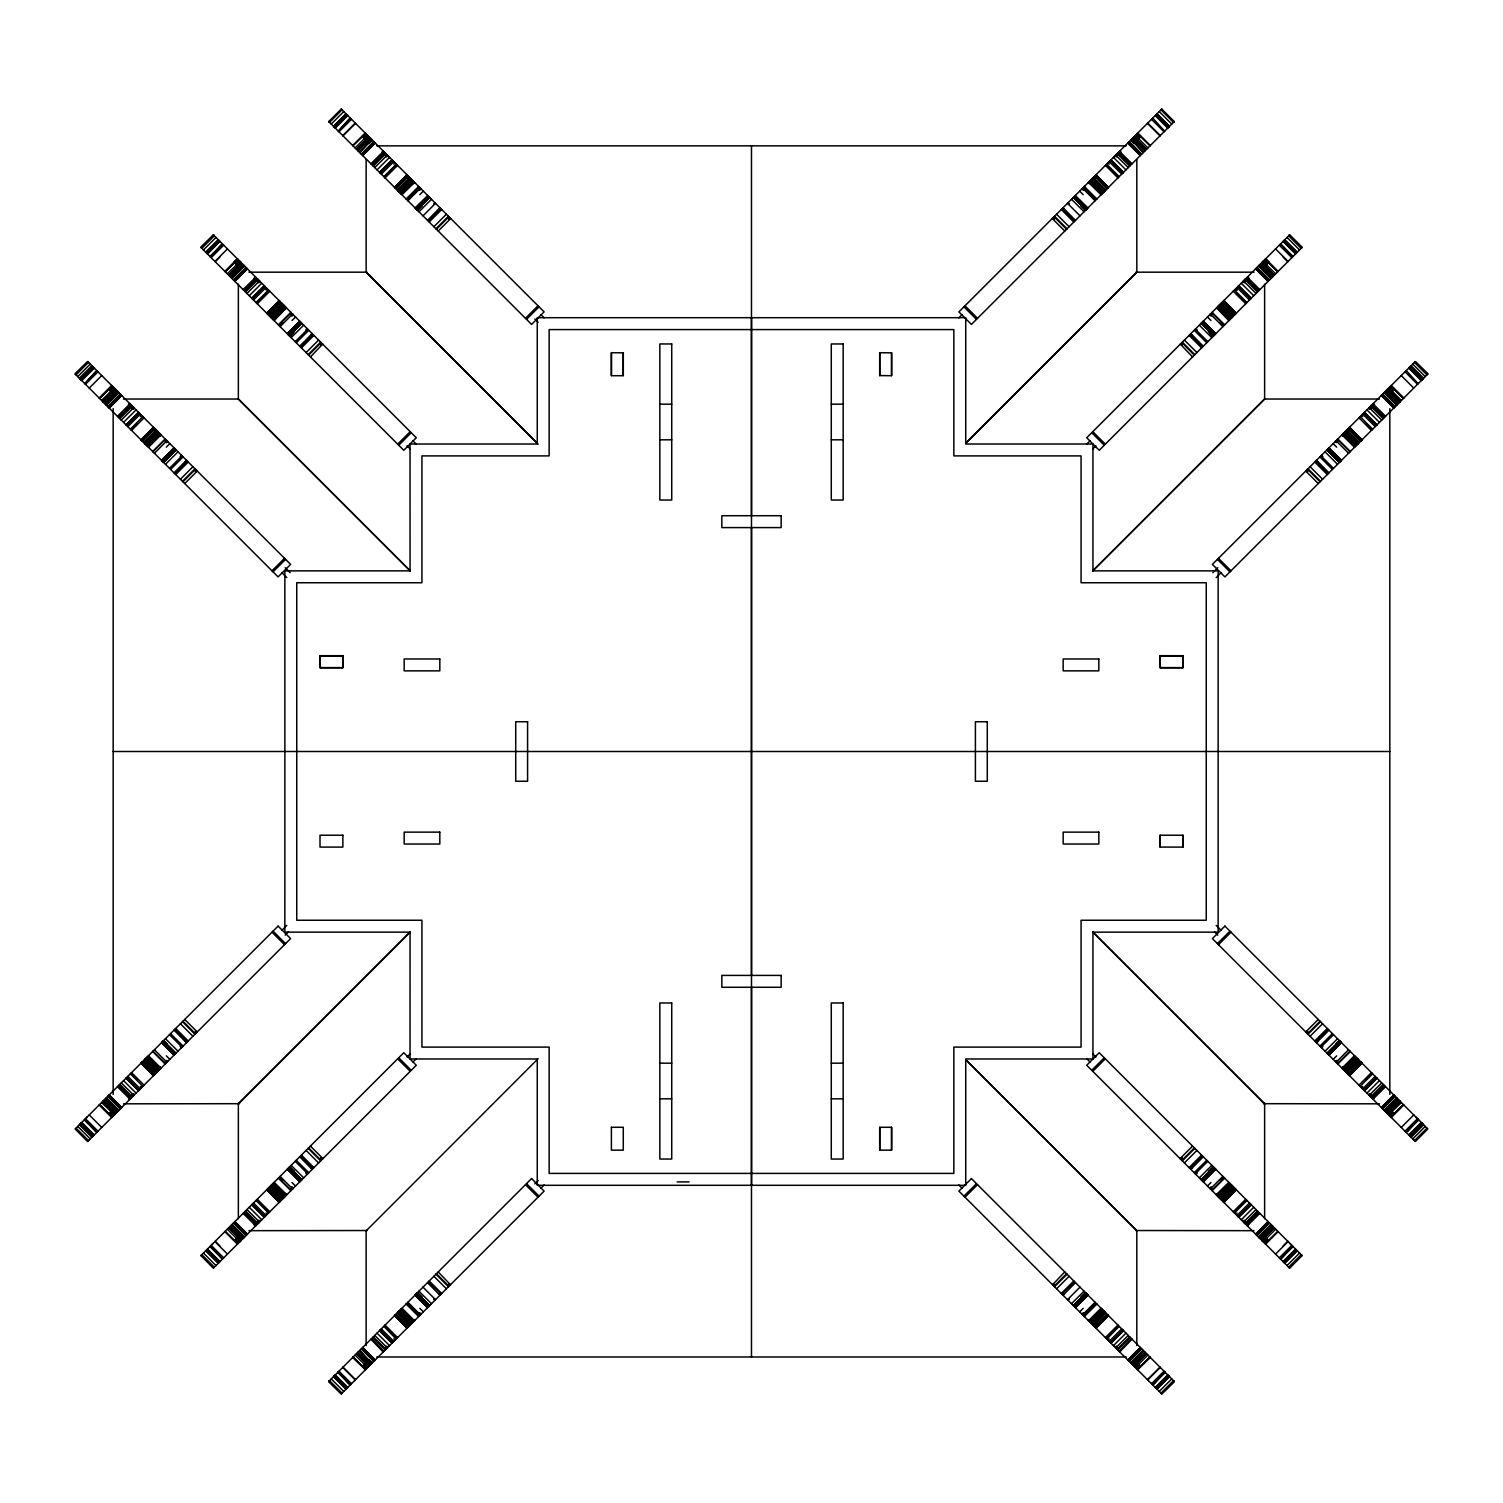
<?xml version="1.0" encoding="UTF-8"?>
<svg xmlns="http://www.w3.org/2000/svg" width="1503" height="1503" viewBox="0 0 1503 1503"><rect width="100%" height="100%" fill="white"/><g stroke="black" fill="none" stroke-linecap="round" stroke-linejoin="round"><path stroke-width="1.5" d="M238.357 1218.67L238.357 1103.69L410.357 931.822L238.526 1103.822L238.526 1102.601M366.15 1345.504L366.15 1230.525M611.402 352.848L611.402 375.712L623.275 375.712L623.275 352.848L611.402 352.698L611.402 375.562M751.5 987.283L751.5 1185.303L751.481 145.847M751.5 975.409L751.5 527.591M751.5 515.717L751.5 317.697M879.725 1150.152L879.725 1127.288L891.598 1127.288L891.598 1150.152L879.706 1150.152L879.706 1127.288M879.706 352.698L879.706 375.562L891.598 375.712L891.598 352.848L879.706 352.698L879.725 375.712M891.58 375.562L891.58 352.698M1253.99 272.175L1136.663 272.175L966.467 442.521L1136.832 272.325L1136.832 159.694M1160.109 847.091L1160.109 835.217L1182.993 835.217L1182.993 847.091L1160.109 847.091L1160.128 835.217M1182.974 847.091L1182.974 835.217M1264.624 284.18L1264.624 399.159L1092.625 571.027M106.356 1106.058L106.938 1097.246M1396.062 405.754L1396.644 396.942M95.497 371.805L84.844 383.678L96.756 370.546M348.978 119.301L338.325 131.174L350.237 118.042M102.937 401.752L115.374 389.164M228.625 275.105L241.062 262.518M365.417 140.23L356.418 149.248L369.024 136.829M174.029 472.863L186.466 460.256M299.736 346.216L312.154 333.61M427.528 220.359L439.947 207.752M1063.053 1295.248L1075.472 1282.641M1190.846 1169.39L1203.264 1156.784M1316.534 1042.744L1328.971 1030.137M1274.375 1227.895L1261.881 1240.407M1387.57 1113.761L1400.063 1101.248M109.118 407.952L121.442 395.233M234.806 281.305L247.131 268.586M362.618 155.448L374.923 142.729L371.692 146.505M1140.382 1347.552L1128.077 1360.271M1255.719 1234.264L1268.194 1221.695M1381.558 1107.767L1393.882 1095.048M231.105 277.604L240.104 268.586L241.044 269.525L232.026 278.506M105.417 404.251L114.416 395.233L115.355 396.172L118.869 392.659M278.694 325.174L291.3 312.756M152.987 451.821L165.443 439.233M406.486 199.317L419.112 186.898M1096.514 1303.683L1083.888 1316.102L1085.335 1315.012M1338.778 1062.452L1337.388 1063.598L1350.013 1051.179M1224.306 1177.826L1211.7 1190.244M1397.583 1098.749L1388.584 1107.767L1387.645 1106.828L1384.131 1110.341M1259.382 1237.927L1271.895 1225.396M200.951 247.45L213.576 235.032M75.188 374.022L87.7 361.509L290.605 564.395L278.093 576.908L75.188 374.022L87.888 361.678M201.177 247.676L213.689 235.144M201.534 248.014L214.046 235.501M75.488 374.303L87.963 361.753M201.721 248.22L214.234 235.689M328.762 121.593L341.369 109.174L328.969 121.818M76.033 374.867L88.545 362.336M329.514 122.363L342.026 109.832M203.45 249.949L215.962 237.436M77.761 376.595L90.274 364.064M331.242 124.091L343.774 111.579M79.377 378.192L91.89 365.68M205.704 252.203L218.273 239.728M205.949 252.448L218.48 239.935M80.016 378.85L92.585 366.375M80.26 379.094L92.773 366.582M214.121 244.951L218.78 240.255M346.028 113.815L333.497 126.346L346.085 113.871M80.598 379.432L93.862 367.653M206.7 253.18L219.231 240.687M206.944 253.443L219.457 240.931M333.76 126.59L346.272 114.078M81.012 379.846L93.543 367.333M334.098 126.928L346.592 114.397M81.256 380.09L93.768 367.559M207.47 253.969L219.983 241.438M334.211 127.06L346.723 114.529M334.511 127.342L347.024 114.829M81.782 380.597L94.294 368.085M334.737 127.586L347.268 115.073M335.263 128.112L347.794 115.581M209.932 256.412L222.444 243.899M211.172 257.671L223.684 245.158M85.483 384.317L97.996 371.786M338.964 131.813L351.495 119.301M214.929 261.428L227.441 248.916M215.211 261.71L219.908 257.013M89.241 388.075L101.753 375.562M342.74 135.571L355.253 123.058M343.022 135.852L355.535 123.34M233.848 262.33L237.342 258.817L224.868 271.348M225.243 271.724L237.718 259.174M99.179 397.994L111.692 385.482M225.337 271.836L237.85 259.305M99.555 398.37L112.03 385.82M235.821 261.954L238.15 259.624M99.649 398.483L112.161 385.952M234.787 263.269L238.301 259.756M352.66 145.49L365.173 132.978M361.998 136.829L365.511 133.316M109.099 389.916L112.593 386.403M353.036 145.866L365.661 133.448M235.558 264.04L239.071 260.526M362.261 137.092L365.774 133.579M362.58 137.412L366.093 133.899M109.869 390.686L113.383 387.173M239.71 261.165L236.309 264.791M227.291 273.79L240.01 261.466M114.021 387.812L110.621 391.438M236.591 265.073L240.104 261.56M363.369 138.182L366.882 134.669M101.603 400.437L114.153 387.943M110.809 391.625L114.416 388.206M236.948 265.43L240.612 262.067M367.502 135.308L364.102 138.934M237.249 265.73L240.762 262.217M355.103 147.933L367.634 135.439M111.26 392.076L114.923 388.713M364.308 139.121L367.897 135.702M102.542 401.357L115.073 388.864M241.232 262.687L228.719 275.199L241.363 262.818M364.759 139.572L368.273 136.078M103.031 401.846L115.543 389.333M364.891 139.723L368.554 136.36M103.162 401.977L115.675 389.465M229.827 276.327L242.34 263.814M356.643 149.473L369.156 136.961M104.139 402.973L116.652 390.442M230.391 276.89L242.904 264.378M357.639 150.469L370.151 137.957M104.703 403.537L117.215 391.005M240.217 268.699L243.693 265.148M240.33 268.812L243.843 265.298M358.184 151.033L370.715 138.501M114.529 395.345L118.004 391.795M231.631 278.13L244.144 265.618M114.641 395.458L118.155 391.945M244.331 265.787L240.837 269.319L244.557 266.012M105.943 404.777L118.455 392.245M115.149 395.965L118.643 392.433M368.141 142.954L371.523 139.328L359.818 152.648M368.329 143.161L371.842 139.647M359.442 152.273L371.955 139.76M368.78 143.593L372.349 140.155M233.435 279.915L245.947 267.402M107.746 406.561L120.259 394.049M233.848 280.347L246.379 267.835M246.53 267.985L242.866 271.348M108.16 406.994L120.672 394.481M120.841 394.631L117.328 398.145M361.227 154.058L373.74 141.545M234.975 281.456L247.394 268.849M361.659 154.49L374.322 142.127M109.287 408.102L121.705 395.496M362.768 155.598L375.262 143.067M255.416 276.871L254.157 278.13L255.698 277.172M129.728 403.518L128.469 404.777L130.01 403.819M243.73 290.211L256.28 277.736M383.209 151.014L381.95 152.273L383.509 151.315M118.042 416.857L130.592 404.382M371.523 164.353L384.073 151.878M244.782 291.281L257.314 278.769M257.577 279.032L256.431 280.403L257.764 279.22M119.094 417.928L131.625 405.415M130.742 407.05L131.888 405.678M245.515 292.014L258.028 279.483M130.799 407.125L132.076 405.866M372.594 165.424L385.106 152.911M119.827 418.642L132.339 406.129M257.182 281.155L258.441 279.896M385.388 153.174L384.11 154.433L385.557 153.362M257.464 281.456L258.723 280.197M131.494 407.801L132.752 406.543M257.652 281.643L258.911 280.385M373.308 166.157L385.82 153.625M131.776 408.102L133.034 406.825M131.963 408.29L133.222 407.031M246.962 293.461L259.474 280.948M384.975 155.297L386.233 154.039M258.291 282.263L259.549 281.005M386.534 154.339L385.275 155.598L386.722 154.527M132.471 408.778L133.729 407.52M121.273 420.107L133.786 407.595M258.798 282.789L260.057 281.531M133.109 409.436L134.368 408.177M374.773 167.603L387.286 155.091M386.609 156.932L387.868 155.673M249.254 295.734L261.766 283.222M123.565 422.381L136.078 409.868M377.046 169.877L389.559 157.364M251.64 298.139L264.19 285.645M252.016 298.515L264.547 286.002M125.951 424.785L138.501 412.292M126.327 425.161L138.84 412.649M252.316 298.815L264.829 286.284M379.432 172.281L392.001 159.788M126.628 425.462L139.14 412.93M379.827 172.657L392.339 160.145M380.109 172.958L392.64 160.426M253.519 299.999L266.031 287.486M127.83 426.645L140.343 414.133M381.311 174.141L393.824 161.629M140.305 416.632L141.564 415.354M393.805 164.128L395.045 162.85M256.036 302.516L268.549 290.004M130.348 429.163L142.86 416.65M256.881 303.381L269.45 290.924M383.829 176.659L396.341 164.146M135.89 425.33L131.193 430.027L137.506 423.827M257.238 303.719L269.751 291.206M131.55 430.365L144.063 417.853M384.693 177.523L397.262 165.067M385.031 177.861L397.543 165.349M278.938 300.393L277.98 301.953M266.632 313.131L279.163 300.619L266.82 313.319M153.25 427.04L152.291 428.599M140.944 439.778L153.475 427.265M266.952 313.451L279.558 301.013M141.132 439.966L153.55 427.34M267.252 313.732L279.708 301.164M141.263 440.097L153.87 427.66M267.402 313.902L270.559 310.783M406.731 174.536L405.772 176.095M141.564 440.379L154.02 427.81M267.778 314.259L280.291 301.746M394.444 187.274L406.956 174.761M146.411 435.851L154.245 428.054M268.004 314.503L280.516 301.99L268.154 314.634M394.763 187.593L407.351 175.156L395.045 187.875M142.071 440.905L154.602 428.393M142.315 441.149L154.978 428.768M281.343 302.798L280.084 304.057L282.113 303.587M395.571 188.401L408.083 175.889M395.815 188.645L408.459 176.264M155.654 429.445L154.396 430.703L156.425 430.215M269.187 315.686L281.794 303.268M280.648 304.639L281.906 303.381M154.959 431.286L156.218 430.027L143.499 442.314M409.135 176.941L407.877 178.199L409.924 177.73M270.033 316.532L282.526 303.982M270.239 316.72L282.752 304.207M409.718 177.523L396.98 189.829M144.344 443.178L156.838 430.628M144.551 443.366L157.063 430.854M270.747 317.227L283.259 304.714M270.991 317.471L283.503 304.959M397.844 190.674L410.338 178.124M145.058 443.873L157.571 431.361M271.254 317.753L283.766 305.222M398.032 190.862L410.544 178.35M145.284 444.118L157.815 431.605M271.423 317.903L283.935 305.391M145.566 444.381L158.078 431.868M398.539 191.369L411.052 178.857M145.735 444.55L158.247 432.037M398.783 191.614L411.296 179.101M272.062 318.561L284.593 306.048M399.046 191.896L411.578 179.364L399.216 192.046M283.766 307.739L284.894 306.368M146.373 445.207L158.886 432.695M272.569 319.068L285.025 306.48M146.881 445.715L159.337 433.127L158.078 434.386M399.873 192.703L412.386 180.191M273.208 319.707L285.72 307.194M273.508 319.989L286.021 307.495M400.38 193.211L412.705 180.51M147.519 446.353L160.032 433.841M147.82 446.635L160.333 434.123M286.397 307.871L274.185 320.665M401.019 193.849L413.532 181.337M160.708 434.517L159.825 436.133L161.084 434.874M148.496 447.312L161.009 434.799M401.301 194.131L413.832 181.638M414.208 182.013L413.306 183.629M401.977 194.808L414.565 182.37M278.356 324.836L290.868 312.323M289.872 313.845L291.131 312.586M152.667 451.482L165.18 438.97M165.612 439.402L164.353 440.661M406.148 198.978L418.661 186.466M417.665 187.988L418.98 186.785M279.765 326.264L282.94 323.164M280.103 326.602L292.615 314.071M292.878 314.334L291.62 315.592L292.972 314.428M154.414 453.248L166.927 440.717M165.931 442.239L167.19 440.98L166.025 442.333M293.273 314.728L292.014 315.987M407.557 200.406L420.126 187.931M407.895 200.744L420.427 188.213M167.584 441.375L166.326 442.633M419.506 189.829L420.671 188.476M421.065 188.871L419.807 190.13M292.033 320.496L295.527 317.001M166.326 447.142L169.839 443.629M419.825 194.638L423.339 191.144M299.736 321.191L287.205 333.704L299.905 321.379M161.516 460.35L174.047 447.838M287.693 334.192L300.224 321.68M161.591 460.425L174.216 448.007M288.031 334.511L300.544 321.999M162.005 460.839L174.517 448.326M288.238 334.718L300.75 322.206M415.091 207.921L427.716 195.503M162.324 461.158L174.855 448.646M162.549 461.365L175.062 448.852M288.708 335.188L301.314 322.769M415.504 208.335L428.017 195.822M288.877 335.357L301.389 322.844M415.824 208.654L428.336 196.142M163.019 461.834L175.532 449.322M289.196 335.676L301.708 323.164L289.421 335.902M416.03 208.861L428.543 196.348M163.188 462.003L175.626 449.416M163.489 462.323L176.02 449.81M416.5 209.33L429.013 196.818M163.714 462.548L176.095 449.904M289.872 336.371L294.569 331.675M416.669 209.499L429.106 196.912M289.947 336.447L293.085 333.309M416.989 209.819L429.501 197.306M417.082 209.913L429.595 197.4M417.214 210.044L429.726 197.532M417.684 210.514L422.362 205.817M291.169 337.668L303.681 325.136M165.48 464.295L177.993 451.783M418.961 211.791L431.474 199.279M305.842 329.833L307.1 328.575M180.153 456.48L181.412 455.202M295.208 341.707L307.72 329.176M169.52 468.335L182.032 455.822M433.653 203.976L434.912 202.717M296.26 342.759L308.791 330.247M423.001 215.85L435.513 203.318M170.572 469.406L183.084 456.893M312.361 333.816L310.896 334.868M186.673 460.463L185.207 461.515M300.713 347.212L313.225 334.681M440.154 207.959L438.688 209.011M175.024 473.858L187.537 461.327M301.408 347.888L313.92 335.376M175.719 474.535L188.232 462.022M428.505 221.354L441.037 208.823M429.2 222.031L441.713 209.518M306.105 352.585L318.617 340.073M180.416 479.232L192.929 466.719M433.897 226.728L446.41 214.215M308.19 354.67L320.703 342.158M182.483 481.317L195.014 468.804M308.622 355.121L321.154 342.609M182.934 481.768L195.446 469.255M435.983 228.813L448.495 216.3M436.434 229.264L448.946 216.751M320.928 344.901L322.187 343.642M321.229 345.202L322.487 343.943M195.24 471.547L196.498 470.289M195.54 471.848L196.799 470.589M310.426 356.906L322.675 344.131M448.721 219.043L449.979 217.785M184.737 483.553L197.25 471.04M449.021 219.344L450.28 218.085M438.218 231.049L450.731 218.536M397.694 444.174L410.206 431.662M272.005 570.821L284.518 558.308M398.727 445.226L411.258 432.714M525.486 318.317L537.999 305.804M273.039 571.873L285.551 559.36M526.538 319.369L539.051 306.856M86.197 1117.988L87.287 1116.879M281.85 930.357L286.81 925.397M285.175 935.148L288.482 931.841M110.621 1111.562L114.134 1115.076M102.937 1101.248L111.917 1110.266M118.869 1110.341L115.28 1106.903L114.416 1107.767L105.417 1098.749M117.328 1104.855L120.841 1108.369M117.929 1104.254L109.118 1095.048M130.01 1099.181L128.469 1098.223L129.728 1099.482M152.291 1074.401L153.25 1075.96M158.078 1068.614L159.205 1070.004L146.881 1057.285M164.222 1062.452L165.612 1063.598L152.987 1051.179M166.326 1060.366L167.584 1061.625M186.466 1042.744L185.414 1041.278L186.673 1042.537M1161.8 109.005L958.895 311.891L971.426 324.423L1174.313 121.518M1063.053 207.752L1064.105 209.218L1062.846 207.959M1083.193 190.13L1081.935 188.871M1089.694 183.629L1088.792 182.013M1097.228 176.095L1096.269 174.536M1119.491 151.315L1121.05 152.273L1119.791 151.014M958.876 317.847L962.183 314.54M1137.583 140.23L1146.582 149.248L1133.976 136.829M1138.898 138.934L1135.498 135.308M200.876 1255.625L403.781 1052.72L416.293 1065.251L213.407 1268.137L200.951 1255.55M211.885 1244.634L212.975 1243.526M407.05 1057.004L410.357 1053.697M243.618 1237.927L240.104 1234.414L241.044 1233.475L244.557 1236.988M242.866 1231.652L246.53 1235.015M234.806 1221.695L247.131 1234.414M412.987 1061.982L416.293 1058.676M255.698 1225.828L254.157 1224.87L255.416 1226.129M278.45 1200.578L279.727 1201.818M283.635 1195.373L284.894 1196.632M285.514 1193.514L286.397 1195.129M312.154 1169.39L311.102 1167.925L312.361 1169.184M1180.325 344.131L1192.574 356.906M1190.846 333.61L1191.898 335.075L1190.639 333.816M1210.986 315.987L1209.727 314.728M1219.234 307.739L1218.106 306.368M1225.02 301.953L1224.062 300.393M1247.302 277.172L1248.843 278.13L1247.584 276.871M1086.688 444.174L1089.994 440.867M1268.194 281.305L1259.382 272.099M1260.134 271.348L1256.47 267.985M1266.691 264.791L1263.29 261.165M1092.625 449.153L1095.931 445.846M366.319 1230.675L538.149 1058.676M1092.625 571.008L1264.455 399.028L1379.453 399.028M534.843 1183.838L538.149 1180.531M364.102 1364.066L367.953 1367.242L364.308 1363.879M370.659 1357.51L374.322 1360.873M540.798 1188.309L544.105 1185.003M382.25 1350.427L383.209 1351.986L370.94 1339.229M405.772 1326.905L406.825 1328.37M411.446 1321.231L412.705 1322.49M419.807 1312.87L421.103 1314.092M439.947 1295.248L438.895 1293.782L440.154 1295.041M328.762 1381.407L341.519 1393.676M346.085 1389.129L333.497 1376.654M346.423 1388.772L334.098 1376.072M347.794 1387.419L335.263 1374.888M354.558 1380.637L355.253 1379.942L342.74 1367.429M365.398 1369.797L352.66 1357.51M366.394 1368.801L363.369 1364.818M370.997 1364.198L358.184 1351.967M372.086 1363.108L368.63 1359.539L372.349 1362.845M384.035 1351.159L371.523 1338.647M386.064 1349.13L385.275 1347.402L386.722 1348.473M387.492 1347.703L386.609 1346.068M391.964 1343.231L379.432 1330.719M395.064 1340.131L393.805 1338.872M396.172 1339.023L383.829 1326.341M394.763 1315.407L407.595 1327.6M408.271 1326.924L395.571 1314.599M408.572 1326.623L395.815 1314.355M410.338 1324.857L397.844 1312.326M412.573 1322.621L399.873 1310.297M414.659 1320.555L412.949 1319.728L414.208 1320.987M420.07 1315.144L407.557 1302.594M429.013 1306.182L416.5 1293.67M441.187 1294.008L428.505 1281.646M450.468 1284.727L438.218 1271.951M1409.138 367.653L1422.402 379.432M1316.534 460.256L1317.586 461.722L1316.327 460.463M1336.674 442.633L1335.415 441.375M1338.647 440.661L1337.557 439.233M1344.922 434.386L1343.795 432.996L1356.119 445.715M1350.709 428.599L1349.75 427.04M1372.99 403.819L1374.531 404.777L1373.272 403.518M1393.882 407.952L1385.071 398.746M1385.672 398.145L1382.159 394.631M1384.131 392.659L1387.72 396.097L1388.584 395.233L1397.583 404.251M1391.083 392.734L1387.626 389.164M1392.379 391.438L1388.979 387.812M1212.846 572.662L1217.806 567.702M1216.171 577.603L1221.131 572.643M1427.812 374.022L1224.907 576.908L1212.395 564.395L1415.3 361.509L1427.812 374.022L1415.112 361.678M963.949 1196.144L976.462 1183.631M1217.449 943.64L1229.961 931.127M1091.742 1070.286L1104.273 1057.774M965.001 1197.196L977.514 1184.683M1218.482 944.692L1230.995 932.179M1092.794 1071.338L1105.306 1058.826M1064.782 1271.951L1052.532 1284.727M1052.72 1284.915L1053.979 1283.656M1305.75 1031.96L1318.263 1019.447M1053.021 1285.215L1054.279 1283.957M1180.062 1158.606L1192.574 1146.094M1306.201 1032.411L1307.46 1031.152M1180.513 1159.057L1181.771 1157.798M1306.502 1032.711L1307.76 1031.453M1054.054 1286.249L1066.566 1273.736M1180.813 1159.358L1182.072 1158.099M1054.505 1286.7L1067.017 1274.187M1307.554 1033.745L1320.066 1021.232M1181.846 1160.391L1194.378 1147.879M1307.986 1034.196L1320.517 1021.683M1182.297 1160.842L1194.81 1148.33M1056.59 1288.785L1069.103 1276.272M1310.071 1036.281L1322.584 1023.768M1184.383 1162.927L1196.895 1150.415M1061.287 1293.482L1073.8 1280.969M1314.768 1040.978L1327.281 1028.465M1074.495 1281.646L1061.813 1294.008M1189.08 1167.624L1201.592 1155.112M1315.463 1041.673L1327.976 1029.142M1062.846 1295.041L1064.312 1293.989M1189.775 1168.319L1202.287 1155.788M1316.327 1042.537L1317.793 1041.485M1190.639 1169.184L1192.104 1168.132M1319.916 1046.107L1332.428 1033.594M1194.209 1172.753L1206.74 1160.241M1067.487 1299.682L1079.999 1287.15M1068.088 1300.283L1069.347 1299.024M1320.968 1047.178L1333.48 1034.665M1195.28 1173.824L1207.792 1161.293M1321.588 1047.798L1322.847 1046.52M1195.9 1174.425L1197.158 1173.167M1071.526 1303.721L1084.039 1291.209M1325.007 1051.217L1337.52 1038.705M1199.319 1177.864L1211.831 1165.332M1080.638 1297.183L1085.316 1292.486M1085.786 1292.956L1073.405 1305.6L1086.011 1293.181M1073.818 1306.013L1086.331 1293.501M1208.431 1171.325L1213.128 1166.629M1336.148 1043.589L1339.286 1040.452M1086.5 1293.67L1073.987 1306.182M1326.905 1053.096L1339.511 1040.677M1201.066 1179.611L1213.579 1167.098M1339.812 1040.997L1327.299 1053.509L1339.981 1041.166M1074.457 1306.652L1086.97 1294.139M1201.198 1179.742L1213.804 1167.324M1074.664 1306.859L1087.176 1294.346M1201.555 1180.099L1202.813 1178.84M1201.686 1180.231L1214.123 1167.643M1327.938 1054.148L1340.451 1041.635M1074.983 1307.178L1087.496 1294.665M1328.145 1054.355L1340.676 1041.842M1075.284 1307.497L1087.909 1295.079M1202.25 1180.794L1214.762 1168.282M1075.472 1307.666L1087.984 1295.154M1202.456 1181.001L1214.969 1168.489M1328.483 1054.674L1340.995 1042.161M1328.784 1054.993L1341.296 1042.462M1202.776 1181.32L1215.307 1168.808M1328.953 1055.162L1341.409 1042.575M1203.095 1181.621L1215.608 1169.109M1203.264 1181.809L1215.702 1169.221M1079.661 1311.856L1083.175 1308.361M1333.161 1059.371L1336.674 1055.857M1207.473 1185.999L1210.967 1182.504M1082.01 1314.204L1083.193 1312.87M1335.415 1061.625L1336.674 1060.366M1082.573 1314.787L1095.105 1302.256M1336.975 1060.667L1335.716 1061.926L1337.069 1060.761M1082.93 1315.144L1095.443 1302.594M1209.727 1188.272L1211.08 1187.088L1209.802 1188.347M1336.073 1062.283L1348.586 1049.752M1210.122 1188.666L1211.286 1187.314M1210.385 1188.929L1222.897 1176.398M1220.06 1179.836L1223.235 1176.736M1084.339 1316.534L1096.852 1304.022M1337.82 1064.03L1350.333 1051.518M1211.813 1190.357L1213.128 1189.155M1212.132 1190.677L1224.644 1178.164M1088.51 1320.705L1101.023 1308.192M1088.792 1320.987L1090.051 1319.728L1088.341 1320.555M1341.916 1068.126L1343.175 1066.867L1342.292 1068.483M1341.991 1068.201L1354.504 1055.688M1089.168 1321.362L1101.699 1308.869M1089.468 1321.663L1101.981 1309.151M1216.228 1194.772L1228.815 1182.335M1216.603 1195.129L1217.486 1193.514M1342.667 1068.877L1355.18 1056.365M1342.968 1069.159L1355.481 1056.647M1090.182 1322.377L1102.62 1309.789M1216.979 1195.505L1229.492 1183.011M1090.295 1322.49L1091.554 1321.231M1217.28 1195.806L1229.792 1183.293M1103.127 1310.297L1090.426 1322.621M1356.119 1057.285L1343.663 1069.873L1344.922 1068.614M1217.9 1196.444L1230.431 1183.932M1344.114 1070.305L1356.627 1057.793M1103.784 1310.954L1091.272 1323.467L1103.954 1311.104M1218.106 1196.632L1219.365 1195.373M1218.407 1196.952L1230.938 1184.439M1091.704 1323.899L1104.217 1311.386M1344.753 1070.963L1357.265 1058.45M1091.948 1324.143L1104.461 1311.631M1344.922 1071.132L1357.434 1058.619M1219.065 1197.609L1231.577 1185.097M1345.185 1071.395L1357.716 1058.882M1092.456 1324.65L1104.968 1312.138M1219.234 1197.778L1231.746 1185.247M1345.429 1071.639L1357.942 1059.127M1092.662 1324.857L1105.156 1312.326M1219.497 1198.041L1232.009 1185.529M1219.741 1198.286L1232.253 1185.773M1093.076 1325.27L1095.123 1324.801L1093.865 1326.059M1358.449 1059.634L1346.143 1072.334L1358.674 1059.84M1093.282 1325.477L1106.02 1313.171M1093.395 1325.59L1094.654 1324.331M1220.248 1198.793L1232.761 1186.28M1346.575 1072.785L1348.604 1072.297L1347.346 1073.555M1220.474 1199.018L1232.967 1186.468M1348.041 1071.714L1346.782 1072.973L1359.501 1060.686M1220.887 1199.413L1222.916 1198.943L1221.657 1200.202M1221.094 1199.619L1233.813 1187.314M1094.541 1326.736L1107.185 1314.355M1107.429 1314.599L1094.428 1326.623M1348.022 1074.232L1360.534 1061.719M1348.172 1074.363L1360.685 1061.851M1095.405 1327.6L1107.955 1315.125M1234.846 1188.366L1222.334 1200.878L1234.996 1188.497M1348.398 1074.607L1360.929 1062.095M1095.649 1327.844L1108.237 1315.407M1348.755 1074.946L1356.589 1067.149M1108.369 1315.538L1095.969 1328.164L1108.556 1315.726M1222.709 1201.254L1235.222 1188.741M1348.98 1075.19L1361.436 1062.621M1232.441 1192.217L1235.579 1189.08L1227.932 1197.083M1349.13 1075.34L1361.737 1062.903M1223.273 1201.818L1224.55 1200.578M1349.45 1075.66L1361.868 1063.034M1223.292 1201.836L1235.973 1189.474L1223.649 1202.193M1349.525 1075.735L1362.056 1063.222M1349.75 1075.96L1350.709 1074.401M1223.837 1202.381L1236.368 1189.869M1224.062 1202.607L1225.264 1201.292M1105.457 1337.651L1117.969 1325.139M1105.738 1337.933L1118.251 1325.421L1105.795 1337.989M1358.937 1085.147L1371.45 1072.635M1233.249 1211.794L1245.762 1199.281M1365.494 1079.173L1371.807 1072.973M1119.171 1326.341L1106.828 1339.023M1233.55 1212.076L1246.119 1199.619M1360.14 1086.35L1372.652 1073.837M1234.451 1212.996L1246.964 1200.484M1109.195 1338.872L1107.936 1340.131M1361.436 1087.646L1362.695 1086.368M1235.748 1214.292L1236.988 1213.015M1109.176 1341.371L1121.689 1328.859M1362.657 1088.867L1375.17 1076.355M1236.969 1215.514L1249.481 1203.001M1110.36 1342.574L1122.891 1330.042M1110.661 1342.855L1123.173 1330.343M1111.036 1343.231L1123.568 1330.719M1363.86 1090.07L1376.372 1077.538M1364.16 1090.351L1376.673 1077.839M1238.171 1216.716L1250.684 1204.185M1364.499 1090.708L1377.011 1078.196L1364.536 1090.746M1238.453 1216.998L1250.984 1204.485M1238.81 1217.355L1251.36 1204.861M1113.441 1345.636L1125.954 1333.123M1366.922 1093.132L1379.435 1080.619M1241.234 1219.778L1253.746 1207.266M1116.391 1346.068L1115.508 1347.703M1115.714 1347.909L1128.227 1335.397M1368.632 1094.823L1369.891 1093.564M1242.943 1221.469L1244.202 1220.211M1370.398 1094.09L1369.139 1095.349L1381.727 1082.893M1116.278 1348.473L1117.537 1347.214L1116.936 1349.13M1116.767 1348.961L1118.025 1347.703M1243.526 1222.052L1256.038 1209.539M1369.778 1095.969L1371.037 1094.71M1369.966 1096.175L1371.224 1094.898M1117.18 1349.375L1129.692 1336.843M1244.089 1222.615L1245.348 1221.357M1370.248 1096.457L1371.506 1095.199M1244.277 1222.803L1245.536 1221.544M1117.612 1349.826L1130.406 1337.576M1370.661 1096.871L1383.173 1084.358M1244.559 1223.104L1245.818 1221.845M1370.924 1097.134L1372.201 1095.875M1244.972 1223.517L1257.485 1210.986M1371.112 1097.322L1372.258 1095.95M1245.235 1223.78L1246.569 1222.597M1371.375 1097.585L1383.906 1085.072M1118.965 1351.159L1131.477 1338.647M1245.686 1224.231L1258.218 1211.719M1372.408 1098.618L1384.958 1086.143M1120.75 1350.427L1119.679 1351.873L1132.06 1339.229M1246.72 1225.264L1259.27 1212.789M1372.99 1099.181L1385.559 1086.725M1373.272 1099.482L1374.249 1097.923M1247.302 1225.828L1259.871 1213.372M1247.584 1226.129L1248.561 1224.569M1127.795 1360.008L1140.232 1347.402M1381.295 1107.504L1393.713 1094.898M1128.697 1360.91L1132.341 1357.51M1255.606 1234.151L1268.025 1221.544M1128.828 1361.023L1141.341 1348.51M1255.869 1234.414L1259.232 1230.75M1382.159 1108.369L1385.672 1104.855M1129.26 1361.455L1141.773 1348.942M1382.328 1108.519L1394.84 1096.006M1256.47 1235.015L1260.134 1231.652M1256.621 1235.165L1269.152 1222.653M1382.741 1108.951L1395.254 1096.438M1257.053 1235.598L1269.565 1223.085M1130.651 1362.845L1134.22 1359.407L1130.914 1363.108M1131.045 1363.24L1143.558 1350.727M1134.859 1360.046L1131.59 1363.785L1134.99 1360.159L1134.145 1359.332L1143.182 1350.352M1384.357 1110.567L1387.851 1107.035M1258.443 1236.988L1270.974 1224.494M1384.545 1110.755L1397.057 1098.223M1258.669 1237.213L1262.163 1233.681M1384.845 1111.055L1388.359 1107.542M1258.856 1237.382L1271.369 1224.87M1384.996 1111.205L1388.471 1107.655M1144.816 1351.967L1132.003 1364.198M1259.157 1237.702L1262.464 1233.982M1259.307 1237.852L1262.783 1234.301M1132.849 1365.043L1145.361 1352.531M1385.785 1111.995L1398.297 1099.463M1260.096 1238.622L1272.609 1226.11M1386.348 1112.558L1398.861 1100.027M1133.844 1366.039L1146.357 1353.527M1260.66 1239.186L1273.173 1226.673M1134.446 1366.64L1137.959 1363.127M1387.457 1113.667L1399.838 1101.023M1134.596 1366.791L1138.241 1363.428M1261.768 1240.313L1274.149 1227.669M1387.927 1114.136L1400.458 1101.643M1138.692 1363.879L1135.366 1367.561M1138.898 1364.066L1147.897 1355.067M1262.238 1240.783L1265.751 1237.27M1262.388 1240.933L1265.902 1237.42M1392.097 1111.281L1388.584 1114.794L1401.397 1102.563M1262.539 1241.065L1266.052 1237.57M1262.896 1241.44L1266.409 1237.927M1388.866 1115.076L1392.379 1111.562M1139.631 1364.818L1136.606 1368.801M1262.99 1241.534L1266.503 1238.021M1263.159 1241.703L1275.709 1229.21M1389.617 1115.827L1393.131 1112.314M1136.907 1369.101L1140.42 1365.588M1139.387 1366.903L1137.339 1369.552L1149.87 1357.021M1263.929 1242.474L1267.442 1238.96M1390.407 1116.597L1393.901 1113.084M1137.489 1369.684L1149.964 1357.134M1150.34 1357.51L1137.602 1369.797M1390.839 1117.048L1403.351 1104.517M1264.699 1243.244L1268.213 1239.731M1390.97 1117.18L1403.445 1104.63M1265.019 1243.563L1268.645 1240.163M1265.15 1243.695L1277.757 1231.276M1391.308 1117.518L1403.821 1105.006M1265.62 1244.165L1278.132 1231.652M1147.465 1379.66L1159.978 1367.148M1160.26 1367.429L1147.747 1379.942L1148.442 1380.637M1401.247 1127.438L1413.759 1114.925M1283.092 1245.987L1287.789 1241.29M1275.559 1254.084L1288.071 1241.572M1151.505 1383.699L1164.036 1371.187M1405.004 1131.214L1417.517 1118.683M1279.316 1257.842L1291.829 1245.329M1152.763 1384.958L1165.276 1372.446M1406.244 1132.454L1418.757 1119.942M1280.556 1259.101L1293.068 1246.588M1155.206 1387.419L1167.737 1374.888M1155.732 1387.927L1168.263 1375.414M1408.706 1134.915L1421.218 1122.403M1155.976 1388.171L1168.489 1375.658M1283.017 1261.562L1295.53 1249.031M1409.232 1135.441L1421.744 1122.91M1168.902 1376.072L1156.577 1388.772M1409.457 1135.667L1421.988 1123.154M1156.728 1388.922L1169.24 1376.41M1283.543 1262.069L1296.056 1249.557M1409.758 1135.967L1422.402 1123.568M1156.915 1389.129L1169.503 1376.654M1283.769 1262.313L1296.3 1249.82M1410.227 1136.418L1422.74 1123.906M1284.22 1262.745L1288.879 1258.049M1410.415 1136.625L1422.984 1124.15M1284.52 1263.065L1297.051 1250.552M1284.727 1263.271L1297.296 1250.797M1411.11 1137.32L1423.623 1124.808M1159.226 1391.421L1171.758 1378.909M1412.726 1138.936L1425.239 1126.405M1287.038 1265.564L1299.55 1253.051M1160.974 1393.168L1173.486 1380.637M1161.481 1393.676L1174.031 1381.182M1414.455 1140.664L1426.967 1128.133M1161.631 1393.826L1174.238 1381.407M1288.766 1267.311L1301.279 1254.78M1288.954 1267.499L1301.466 1254.986M1415.112 1141.322L1427.512 1128.697M1289.424 1267.968L1301.823 1255.324M1302.049 1255.55L1289.612 1268.137L1086.707 1065.251L1099.219 1052.72L1302.124 1255.625M106.337 405.152L115.355 396.172M1387.645 1106.828L1396.663 1097.848M243.129 289.628L254.439 278.431M370.94 163.771L382.25 152.573M117.441 416.275L128.751 405.077M376.783 145.847L1126.198 145.847M248.991 272.175L366.319 272.175L536.515 442.521M366.15 159.694L366.15 272.325L367.371 272.325M1135.61 272.325L1136.832 272.325M123.528 399.028L238.526 399.028L410.357 571.008M659.836 404.175L671.728 404.175M831.272 404.175L843.164 404.175M659.836 439.815L671.728 439.815M831.272 439.815L843.164 439.815M113.157 751.5L1389.824 751.5M659.836 1063.185L671.728 1063.185M831.272 1063.185L843.164 1063.185M659.836 1098.825L671.728 1098.825M831.272 1098.825L843.164 1098.825M123.528 1103.822L239.578 1103.69M1263.403 1103.69L1379.453 1103.822M677.214 1181.903L689.088 1181.903M248.991 1230.675L367.371 1230.525M1135.61 1230.525L1253.99 1230.675M376.783 1357.002L1126.198 1357.002M1106.02 189.829L1093.282 177.523M1221.206 303.268L1233.813 315.686M1359.501 442.314L1346.895 429.896L1348.041 431.286M143.499 1060.686L156.105 1073.104L154.959 1071.714M269.187 1187.314L281.906 1199.619M396.98 1313.171L409.605 1325.59M1248.561 278.431L1259.871 289.628M1120.75 152.573L1132.06 163.771M1374.249 405.077L1385.559 416.275M117.441 1086.725L128.751 1097.923M243.129 1213.372L254.439 1224.569M1270.974 278.506L1261.956 269.525L1262.896 268.586L1271.895 277.604M1143.182 152.648L1131.515 139.291L1134.859 142.954M1387.645 396.172L1396.663 405.152M106.337 1097.848L115.355 1106.828M359.818 1350.352L371.485 1363.709L368.141 1360.046M232.026 1224.494L241.044 1233.475M1289.424 235.032L1302.049 247.45M1289.311 235.144L1301.823 247.676M1288.954 235.501L1301.466 248.014M1288.766 235.689L1301.279 248.22M1415.037 361.753L1427.512 374.303M1174.238 121.593L1161.631 109.174L1174.031 121.818M1414.455 362.336L1426.967 374.867M1160.974 109.832L1173.486 122.363M1287.038 237.436L1299.55 249.949M1412.726 364.064L1425.239 376.595M1159.226 111.579L1171.758 124.091M1411.11 365.68L1423.623 378.192M1284.727 239.728L1297.296 252.203M1284.52 239.935L1297.051 252.448M1410.415 366.375L1422.984 378.85M1284.22 240.255L1288.879 244.951M1410.227 366.582L1422.74 379.094M1156.972 113.815L1169.503 126.346L1156.915 113.871M1283.769 240.687L1296.3 253.18M1156.728 114.078L1169.24 126.59M1283.543 240.931L1296.056 253.443M1156.408 114.397L1168.902 126.928M1409.457 367.333L1421.988 379.846M1156.277 114.529L1168.789 127.06M1283.017 241.438L1295.53 253.969M1409.232 367.559L1421.744 380.09M1155.976 114.829L1168.489 127.342M1155.732 115.073L1168.263 127.586M1408.706 368.085L1421.218 380.597M1155.206 115.581L1167.737 128.112M1280.556 243.899L1293.068 256.412M1406.244 370.546L1418.156 383.678M1152.763 118.042L1164.675 131.174M1279.316 245.158L1291.829 257.671M1405.004 371.786L1417.517 384.317M1151.505 119.301L1164.036 131.813M1275.559 248.916L1288.071 261.428M1283.092 257.013L1287.789 261.71M1401.247 375.562L1413.759 388.075M1147.747 123.058L1160.26 135.571M1147.465 123.34L1159.978 135.852M1269.152 262.33L1265.658 258.817L1278.132 271.348M1265.282 259.174L1277.757 271.724M1265.15 259.305L1277.663 271.836M1391.308 385.482L1403.821 397.994M1264.85 259.624L1267.179 261.954M1390.97 385.82L1403.445 398.37M1137.827 132.978L1150.34 145.49M1264.699 259.756L1268.213 263.269M1390.839 385.952L1403.351 398.483M1137.489 133.316L1141.002 136.829M1137.339 133.448L1149.964 145.866M1390.407 386.403L1393.901 389.916M1137.226 133.579L1140.739 137.092M1263.929 260.526L1267.442 264.04M1136.907 133.899L1140.42 137.412M1389.617 387.173L1393.131 390.686M1262.99 261.466L1275.709 273.79M1136.118 134.669L1139.631 138.182M1262.896 261.56L1266.409 265.073M1388.847 387.943L1401.397 400.437M1262.388 262.067L1266.052 265.43M1388.584 388.206L1392.191 391.625M1135.366 135.439L1147.897 147.933M1262.238 262.217L1265.751 265.73M1135.103 135.702L1138.692 139.121M1261.938 262.518L1274.375 275.105M1388.077 388.713L1391.74 392.076M1261.768 262.687L1274.281 275.199L1261.637 262.818M1387.927 388.864L1400.458 401.357M1134.727 136.078L1138.241 139.572M1134.446 136.36L1138.109 139.723M1387.457 389.333L1399.969 401.846M1387.325 389.465L1399.838 401.977M1133.844 136.961L1146.357 149.473M1260.66 263.814L1273.173 276.327M1386.348 390.442L1398.861 402.973M1260.096 264.378L1272.609 276.89M1132.849 137.957L1145.361 150.469M1385.785 391.005L1398.297 403.537M1259.307 265.148L1262.783 268.699M1132.285 138.501L1144.816 151.033M1259.157 265.298L1262.67 268.812M1258.856 265.618L1271.369 278.13M1384.996 391.795L1388.471 395.345M1258.669 265.787L1262.163 269.319L1258.443 266.012M1384.845 391.945L1388.359 395.458M1384.545 392.245L1397.057 404.777M1384.357 392.433L1387.851 395.965M1131.158 139.647L1134.671 143.161M1131.045 139.76L1143.558 152.273M1130.651 140.155L1134.22 143.593M1257.053 267.402L1269.565 279.915M1256.621 267.835L1269.152 280.347M1382.741 394.049L1395.254 406.561M1382.328 394.481L1394.84 406.994M1129.26 141.545L1141.773 154.058M1255.869 268.586L1259.232 272.25M1128.678 142.127L1141.341 154.49M1255.606 268.849L1268.025 281.456M1381.558 395.233L1384.921 398.896M1381.295 395.496L1393.713 408.102M1131.308 146.505L1127.926 142.879L1140.382 155.448M1127.738 143.067L1140.232 155.598M1246.72 277.736L1259.27 290.211M1372.408 404.382L1384.958 416.857M1118.927 151.878L1131.477 164.353M1245.686 278.769L1258.218 291.281M1245.423 279.032L1246.569 280.403L1245.235 279.22M1371.375 405.415L1383.906 417.928M1244.972 279.483L1257.485 292.014M1371.112 405.678L1372.258 407.05M1117.894 152.911L1130.406 165.424M1370.924 405.866L1372.201 407.125M1117.612 153.174L1118.89 154.433L1117.443 153.362M1244.559 279.896L1245.818 281.155M1370.661 406.129L1383.173 418.642M1244.277 280.197L1245.536 281.456M1117.18 153.625L1129.692 166.157M1244.089 280.385L1245.348 281.643M1370.248 406.543L1371.506 407.801M1369.966 406.825L1371.224 408.102M1116.767 154.039L1118.025 155.297M1243.526 280.948L1256.038 293.461M1369.778 407.031L1371.037 408.29M1116.466 154.339L1117.725 155.598L1116.278 154.527M1243.451 281.005L1244.709 282.263M1369.271 407.52L1370.529 408.778M1242.943 281.531L1244.202 282.789M1369.214 407.595L1381.727 420.107M1115.714 155.091L1128.227 167.603M1368.632 408.177L1369.891 409.436M1115.132 155.673L1116.391 156.932M1241.234 283.222L1253.746 295.734M1366.922 409.868L1379.435 422.381M1113.441 157.364L1125.954 169.877M1238.81 285.645L1251.36 298.139M1238.453 286.002L1250.984 298.515M1364.499 412.292L1377.049 424.785M1238.171 286.284L1250.684 298.815M1364.16 412.649L1376.673 425.161M1110.999 159.788L1123.568 172.281M1363.86 412.93L1376.372 425.462M1110.661 160.145L1123.173 172.657M1110.36 160.426L1122.891 172.958M1236.969 287.486L1249.481 299.999M1362.657 414.133L1375.17 426.645M1109.176 161.629L1121.689 174.141M1361.436 415.354L1362.695 416.632M1107.955 162.85L1109.195 164.128M1234.451 290.004L1246.964 302.516M1360.14 416.65L1372.652 429.163M1233.55 290.924L1246.119 303.381M1106.659 164.146L1119.171 176.659M1233.249 291.206L1245.762 303.719M1367.11 425.33L1371.807 430.027L1365.494 423.827M1358.937 417.853L1371.45 430.365M1105.738 165.067L1118.307 177.523M1105.457 165.349L1117.969 177.861M1236.368 313.131L1223.837 300.619L1236.18 313.319M1223.442 301.013L1236.048 313.451M1349.525 427.265L1362.056 439.778M1223.292 301.164L1235.748 313.732M1349.45 427.34L1361.868 439.966M1232.441 310.783L1235.598 313.902M1349.13 427.66L1361.737 440.097M1096.044 174.761L1108.556 187.274M1222.709 301.746L1235.222 314.259M1348.98 427.81L1361.436 440.379M1108.237 187.593L1095.649 175.156L1107.955 187.875M1234.996 314.503L1222.484 301.99L1234.846 314.634M1348.755 428.054L1356.589 435.851M1348.398 428.393L1360.929 440.905M1348.022 428.768L1360.685 441.149M1094.917 175.889L1107.429 188.401M1221.657 302.798L1222.916 304.057L1220.887 303.587M1094.541 176.264L1107.185 188.645M1347.346 429.445L1348.604 430.703L1346.575 430.215M1221.094 303.381L1222.352 304.639M1093.865 176.941L1095.123 178.199L1093.076 177.73M1220.474 303.982L1232.967 316.532M1220.248 304.207L1232.761 316.72M1346.162 430.628L1358.656 443.178M1219.741 304.714L1232.253 317.227M1345.936 430.854L1358.449 443.366M1092.662 178.124L1105.156 190.674M1219.497 304.959L1232.009 317.471M1092.456 178.35L1104.968 190.862M1219.234 305.222L1231.746 317.753M1345.429 431.361L1357.942 443.873M1219.065 305.391L1231.577 317.903M1345.185 431.605L1357.716 444.118M1091.948 178.857L1104.461 191.369M1344.922 431.868L1357.434 444.381M1091.704 179.101L1104.217 191.614M1344.753 432.037L1357.265 444.55M1103.954 191.896L1091.422 179.364L1103.784 192.046M1218.407 306.048L1230.938 318.561M1217.975 306.48L1230.431 319.068M1344.114 432.695L1356.627 445.207M1090.614 180.191L1103.127 192.703M1217.28 307.194L1229.792 319.707M1090.295 180.51L1102.62 193.211M1216.979 307.495L1229.492 319.989M1342.968 433.841L1355.481 446.353M1216.603 307.871L1228.815 320.665M1342.667 434.123L1355.18 446.635M1089.468 181.337L1101.981 193.849M1342.292 434.517L1343.175 436.133L1341.916 434.874M1089.168 181.638L1101.699 194.131M1341.991 434.799L1354.504 447.312M1088.435 182.37L1101.023 194.808M1212.132 312.323L1224.644 324.836M1211.869 312.586L1213.128 313.845M1211.7 312.756L1224.306 325.174M1337.82 438.97L1350.333 451.482M1337.388 439.402L1350.013 451.821M1084.339 186.466L1096.852 198.978M1084.02 186.785L1085.335 187.988M1083.888 186.898L1096.514 199.317M1220.06 323.164L1223.235 326.264M1210.385 314.071L1222.897 326.602M1210.122 314.334L1211.38 315.592L1210.028 314.428M1336.073 440.717L1348.586 453.248M1082.874 187.931L1095.443 200.406M1337.069 442.239L1335.81 440.98L1336.975 442.333M1082.573 188.213L1095.105 200.744M1082.329 188.476L1083.494 189.829M1207.473 317.001L1210.967 320.496M1333.161 443.629L1336.674 447.142M1079.661 191.144L1083.175 194.638M1203.264 321.191L1215.795 333.704L1203.095 321.379M1202.776 321.68L1215.307 334.192M1328.953 447.838L1341.484 460.35M1328.784 448.007L1341.409 460.425M1202.456 321.999L1214.969 334.511M1075.284 195.503L1087.909 207.921M1202.25 322.206L1214.762 334.718M1328.483 448.326L1340.995 460.839M1328.145 448.646L1340.676 461.158M1074.983 195.822L1087.496 208.335M1201.686 322.769L1214.292 335.188M1327.938 448.852L1340.451 461.365M1074.664 196.142L1087.176 208.654M1201.611 322.844L1214.123 335.357M1074.457 196.348L1086.97 208.861M1213.804 335.676L1201.292 323.164L1213.579 335.902M1327.468 449.322L1339.981 461.834M1327.374 449.416L1339.812 462.003M1073.987 196.818L1086.5 209.33M1326.98 449.81L1339.511 462.323M1073.893 196.912L1086.331 209.499M1208.431 331.675L1213.128 336.371M1326.905 449.904L1339.286 462.548M1073.499 197.306L1086.011 209.819M1209.915 333.309L1213.053 336.447M1073.405 197.4L1085.918 209.913M1073.274 197.532L1085.786 210.044M1080.638 205.817L1085.316 210.514M1199.319 325.136L1211.831 337.668M1325.007 451.783L1337.52 464.295M1071.526 199.279L1084.039 211.791M1195.9 328.575L1197.158 329.833M1195.28 329.176L1207.792 341.707M1321.588 455.202L1322.847 456.48M1068.088 202.717L1069.347 203.976M1320.968 455.822L1333.48 468.335M1067.487 203.318L1079.999 215.85M1194.209 330.247L1206.74 342.759M1319.916 456.893L1332.428 469.406M1189.775 334.681L1202.287 347.212M1315.463 461.327L1327.976 473.858M1189.08 335.376L1201.592 347.888M1061.963 208.823L1074.495 221.354M1314.768 462.022L1327.281 474.535M1061.287 209.518L1073.8 222.031M1184.383 340.073L1196.895 352.585M1310.071 466.719L1322.584 479.232M1056.59 214.215L1069.103 226.728M1182.297 342.158L1194.81 354.67M1181.846 342.609L1194.378 355.121M1307.986 468.804L1320.517 481.317M1054.505 216.3L1067.017 228.813M1307.554 469.255L1320.066 481.768M1054.054 216.751L1066.566 229.264M1180.813 343.642L1182.072 344.901M1180.513 343.943L1181.771 345.202M1306.502 470.289L1307.76 471.547M1306.201 470.589L1307.46 471.848M1053.021 217.785L1054.279 219.043M1052.72 218.085L1053.979 219.344M1305.75 471.04L1318.263 483.553M1052.269 218.536L1064.782 231.049M1092.794 431.662L1105.306 444.174M1218.482 558.308L1230.995 570.821M965.001 305.804L977.514 318.317M1091.742 432.714L1104.273 445.226M1217.449 559.36L1229.961 571.873M963.949 306.856L976.462 319.369M1415.713 1116.879L1416.803 1117.988M1216.171 925.397L1221.131 930.357M1214.499 931.841L1217.806 935.148M341.2 109.005L544.105 311.891L531.574 324.423L328.687 121.518M540.798 314.54L544.105 317.847M534.843 319.012L538.149 322.318M366.15 272.325L538.149 444.174M1290.025 1243.526L1291.115 1244.634M1092.625 1053.697L1095.931 1057.004M1261.956 1233.475L1262.896 1234.414M1086.688 1058.676L1089.994 1061.982M412.987 440.867L416.293 444.174M407.05 445.846L410.357 449.153M410.357 571.027L238.357 399.159L238.357 284.18M958.876 1185.003L962.183 1188.309M1097.228 1326.905L1096.175 1328.37M285.175 567.702L290.135 572.662M281.85 572.643L286.81 577.603M526.538 1183.631L539.051 1196.144M273.039 931.127L285.551 943.64M398.727 1057.774L411.258 1070.286M525.486 1184.683L537.999 1197.196M272.005 932.179L284.518 944.692M397.694 1058.826L410.206 1071.338M184.737 1019.447L197.25 1031.96M449.021 1283.656L450.28 1284.915M448.721 1283.957L449.979 1285.215M195.54 1031.152L196.799 1032.411M310.426 1146.094L322.938 1158.606M195.24 1031.453L196.498 1032.711M321.229 1157.798L322.487 1159.057M320.928 1158.099L322.187 1159.358M436.434 1273.736L448.946 1286.249M182.934 1021.232L195.446 1033.745M435.983 1274.187L448.495 1286.7M182.483 1021.683L195.014 1034.196M308.622 1147.879L321.154 1160.391M308.19 1148.33L320.703 1160.842M433.897 1276.272L446.41 1288.785M180.416 1023.768L192.929 1036.281M306.105 1150.415L318.617 1162.927M429.2 1280.969L441.713 1293.482M175.719 1028.465L188.232 1040.978M301.408 1155.112L313.92 1167.624M175.024 1029.142L187.537 1041.673M300.713 1155.788L313.225 1168.319M170.572 1033.594L183.084 1046.107M296.26 1160.241L308.791 1172.753M423.001 1287.15L435.513 1299.682M169.52 1034.665L182.032 1047.178M433.653 1299.024L434.912 1300.283M295.208 1161.293L307.72 1173.824M180.153 1046.52L181.412 1047.798M305.842 1173.167L307.1 1174.425M418.961 1291.209L431.474 1303.721M165.48 1038.705L177.993 1051.217M291.169 1165.332L303.681 1177.864M417.684 1292.486L422.362 1297.183M417.214 1292.956L429.595 1305.6L416.989 1293.181M163.714 1040.452L166.852 1043.589M289.872 1166.629L294.569 1171.325M416.669 1293.501L429.182 1306.013M163.489 1040.677L176.095 1053.096M163.188 1040.997L175.701 1053.509L163.019 1041.166M289.421 1167.098L301.934 1179.611M289.196 1167.324L301.802 1179.742M416.03 1294.139L428.543 1306.652M300.187 1178.84L301.445 1180.099M415.824 1294.346L428.336 1306.859M162.549 1041.635L175.062 1054.148M288.877 1167.643L301.314 1180.231M162.324 1041.842L174.855 1054.355M415.504 1294.665L428.017 1307.178M288.238 1168.282L300.75 1180.794M415.091 1295.079L427.716 1307.497M162.005 1042.161L174.517 1054.674M288.031 1168.489L300.544 1181.001M415.016 1295.154L427.528 1307.666M161.704 1042.462L174.216 1054.993M161.591 1042.575L174.047 1055.162M287.693 1168.808L300.224 1181.32M287.392 1169.109L299.905 1181.621M287.298 1169.221L299.736 1181.809M419.825 1308.361L423.339 1311.856M166.326 1055.857L169.839 1059.371M292.033 1182.504L295.527 1185.999M166.025 1060.667L167.284 1061.926L165.931 1060.761M407.895 1302.256L420.427 1314.787M293.273 1188.272L291.92 1187.088L293.198 1188.347M154.414 1049.752L166.927 1062.283M291.714 1187.314L292.878 1188.666M280.103 1176.398L292.615 1188.929M279.765 1176.736L282.94 1179.836M417.665 1315.012L419.112 1316.102L406.486 1303.683M406.148 1304.022L418.661 1316.534M152.667 1051.518L165.18 1064.03M291.3 1190.244L278.694 1177.826M289.872 1189.155L291.187 1190.357M278.356 1178.164L290.868 1190.677M401.977 1308.192L414.49 1320.705M161.084 1068.126L159.825 1066.867L160.708 1068.483M148.496 1055.688L161.009 1068.201M401.301 1308.869L413.832 1321.362M274.185 1182.335L286.772 1194.772M401.019 1309.151L413.532 1321.663M147.82 1056.365L160.333 1068.877M147.519 1056.647L160.032 1069.159M273.508 1183.011L286.021 1195.505M400.38 1309.789L412.818 1322.377M273.208 1183.293L285.72 1195.806M146.373 1057.793L158.886 1070.305M272.569 1183.932L285.1 1196.444M399.216 1310.954L411.728 1323.467L399.046 1311.104M272.062 1184.439L284.593 1196.952M145.735 1058.45L158.247 1070.963M398.783 1311.386L411.296 1323.899M145.566 1058.619L158.078 1071.132M398.539 1311.631L411.052 1324.143M145.284 1058.882L157.815 1071.395M271.423 1185.097L283.935 1197.609M145.058 1059.127L157.571 1071.639M271.254 1185.247L283.766 1197.778M398.032 1312.138L410.544 1324.65M270.991 1185.529L283.503 1198.041M270.747 1185.773L283.259 1198.286M144.551 1059.634L156.857 1072.334L144.326 1059.84M409.924 1325.27L407.877 1324.801L409.135 1326.059M408.459 1324.218L409.718 1325.477M156.425 1072.785L154.396 1072.297L155.654 1073.555M270.239 1186.28L282.752 1198.793M270.033 1186.468L282.526 1199.018M282.113 1199.413L280.084 1198.943L281.343 1200.202M142.466 1061.719L154.978 1074.232M142.315 1061.851L154.828 1074.363M142.071 1062.095L154.602 1074.607M268.154 1188.366L280.666 1200.878L268.004 1188.497M395.045 1315.125L407.501 1327.694M146.411 1067.149L154.245 1074.946M141.564 1062.621L154.02 1075.19M267.778 1188.741L280.291 1201.254M394.631 1315.538L407.031 1328.164L394.444 1315.726M141.263 1062.903L153.87 1075.34M270.559 1192.217L267.421 1189.08L275.068 1197.083M141.132 1063.034L153.55 1075.66M140.944 1063.222L153.475 1075.735M279.708 1201.836L267.027 1189.474L279.351 1202.193M266.632 1189.869L279.163 1202.381M277.736 1201.292L278.938 1202.607M385.031 1325.139L397.543 1337.651M397.262 1337.933L384.749 1325.421L397.205 1337.989M131.55 1072.635L144.063 1085.147M131.193 1072.973L137.506 1079.173M257.238 1199.281L269.751 1211.794M256.881 1199.619L269.45 1212.076M130.348 1073.837L142.86 1086.35M256.036 1200.484L268.549 1212.996M140.305 1086.368L141.564 1087.646M266.012 1213.015L267.252 1214.292M381.311 1328.859L393.824 1341.371M127.83 1076.355L140.343 1088.867M253.519 1203.001L266.031 1215.514M380.109 1330.042L392.64 1342.574M379.827 1330.343L392.339 1342.855M126.628 1077.538L139.14 1090.07M126.327 1077.839L138.84 1090.351M138.501 1090.708L125.989 1078.196L138.464 1090.746M252.316 1204.185L264.829 1216.716M252.016 1204.485L264.547 1216.998M251.64 1204.861L264.19 1217.355M377.046 1333.123L389.559 1345.636M123.565 1080.619L136.078 1093.132M249.254 1207.266L261.766 1219.778M133.109 1093.564L134.368 1094.823M374.773 1335.397L387.286 1347.909M132.602 1094.09L133.861 1095.349L121.273 1082.893M258.798 1220.211L260.057 1221.469M131.963 1094.71L133.222 1095.969M246.962 1209.539L259.474 1222.052M384.975 1347.703L386.233 1348.961M131.776 1094.898L133.034 1096.175M131.494 1095.199L132.752 1096.457M257.652 1221.357L258.911 1222.615M373.308 1336.843L385.82 1349.375M257.464 1221.544L258.723 1222.803M119.827 1084.358L132.339 1096.871M385.388 1349.826L372.594 1337.576M130.799 1095.875L132.076 1097.134M257.182 1221.845L258.441 1223.104M130.742 1095.95L131.888 1097.322M245.515 1210.986L258.028 1223.517M119.094 1085.072L131.625 1097.585M256.431 1222.597L257.764 1223.78M244.782 1211.719L257.314 1224.231M118.042 1086.143L130.592 1098.618M243.73 1212.789L256.28 1225.264M362.768 1347.402L375.205 1360.008M374.923 1360.271L362.618 1347.552M109.287 1094.898L121.705 1107.504M118.079 1104.104L121.442 1107.767M234.975 1221.544L247.394 1234.151M243.768 1230.75L247.281 1234.264M361.659 1348.51L374.172 1361.023M108.16 1096.006L120.672 1108.519M361.227 1348.942L373.74 1361.455M107.746 1096.438L120.259 1108.951M233.848 1222.653L246.379 1235.165M233.435 1223.085L245.947 1235.598M359.442 1350.727L371.955 1363.24M115.149 1107.035L118.643 1110.567M105.943 1098.223L118.455 1110.755M114.641 1107.542L118.155 1111.055M240.837 1233.681L244.331 1237.213M114.529 1107.655L118.004 1111.205M231.631 1224.87L244.144 1237.382M240.536 1233.982L243.843 1237.702M240.217 1234.301L243.693 1237.852M104.703 1099.463L117.215 1111.995M357.639 1352.531L370.151 1365.043M104.139 1100.027L116.652 1112.558M230.391 1226.11L242.904 1238.622M229.827 1226.673L242.34 1239.186M356.643 1353.527L369.156 1366.039M103.162 1101.023L115.543 1113.667M365.041 1363.127L368.554 1366.64M111.861 1110.322L115.43 1113.761M364.759 1363.428L368.404 1366.791M102.542 1101.643L115.073 1114.136M228.851 1227.669L241.232 1240.313M241.119 1240.407L228.625 1227.895M237.249 1237.27L240.762 1240.783M355.103 1355.067L367.634 1367.561M110.903 1111.281L114.416 1114.794L101.603 1102.563M237.098 1237.42L240.612 1240.933M236.948 1237.57L240.461 1241.065M236.591 1237.927L240.104 1241.44M236.497 1238.021L240.01 1241.534M227.291 1229.21L239.841 1241.703M109.869 1112.314L113.383 1115.827M362.58 1365.588L366.093 1369.101M235.558 1238.96L239.071 1242.474M363.613 1366.903L365.661 1369.552L353.13 1357.021M109.099 1113.084L112.593 1116.597M353.036 1357.134L365.511 1369.684M99.649 1104.517L112.161 1117.048M99.555 1104.63L112.03 1117.18M234.787 1239.731L238.301 1243.244M234.355 1240.163L237.981 1243.563M99.179 1105.006L111.692 1117.518M225.243 1231.276L237.85 1243.695M224.868 1231.652L237.38 1244.165M343.022 1367.148L355.535 1379.66M89.241 1114.925L101.753 1127.438M215.211 1241.29L219.908 1245.987M214.929 1241.572L227.441 1254.084M338.964 1371.187L351.495 1383.699M85.483 1118.683L97.996 1131.214M211.172 1245.329L223.684 1257.842M337.724 1372.446L350.237 1384.958M84.243 1119.942L96.756 1132.454M209.932 1246.588L222.444 1259.101M81.782 1122.403L94.294 1134.915M334.737 1375.414L347.268 1387.927M334.511 1375.658L347.024 1388.171M81.256 1122.91L93.768 1135.441M207.47 1249.031L219.983 1261.562M81.012 1123.154L93.543 1135.667M80.598 1123.568L93.242 1135.967M206.944 1249.557L219.457 1262.069M333.76 1376.41L346.272 1388.922M206.7 1249.82L219.231 1262.313M80.26 1123.906L92.773 1136.418M80.016 1124.15L92.585 1136.625M214.121 1258.049L218.78 1262.745M205.949 1250.552L218.48 1263.065M205.704 1250.797L218.273 1263.271M79.377 1124.808L91.89 1137.32M331.242 1378.909L343.774 1391.421M77.761 1126.405L90.274 1138.936M203.45 1253.051L215.962 1265.564M329.514 1380.637L342.026 1393.168M76.033 1128.133L88.545 1140.664M328.969 1381.182L341.444 1393.751M201.721 1254.78L214.234 1267.311M75.488 1128.697L87.888 1141.322M201.534 1254.986L214.046 1267.499M201.177 1255.324L213.576 1267.968M1136.663 1230.675L966.467 1060.329L1136.832 1230.525L1136.832 1345.504M231.105 1225.396L240.104 1234.414M1317.793 461.515L1328.971 472.863M1192.104 334.868L1203.264 346.216M1064.312 209.011L1075.472 220.359M427.528 1282.641L438.688 1293.989M299.736 1156.784L310.896 1168.132M174.029 1030.137L185.207 1041.485M1391.139 392.678L1400.063 401.752M1281.815 245.158L1292.467 257.032M210.533 1245.968L221.185 1257.842M84.844 1119.322L95.497 1131.195M1396.062 1097.246L1396.644 1106.058M106.356 396.942L106.938 405.754M1264.455 1102.601L1264.455 1103.822L1092.625 931.841L1264.624 1103.69L1264.624 1218.67M1389.824 408.647L1389.824 1094.372M891.58 1127.288L891.58 1150.152M751.481 1185.04L751.481 1357.002M623.275 352.698L623.275 375.562M113.157 408.647L113.157 1094.372M284.875 751.5L284.856 932.142L410.056 932.142L410.037 1058.976L537.266 1058.976L537.266 1185.303L965.734 1185.303L965.734 1058.976L1092.944 1058.976L1092.944 932.142L1218.144 932.142L1218.144 570.858L1092.944 570.858L1092.944 444.024L965.734 444.024L965.734 317.697L537.266 317.697L537.266 444.024L410.037 444.024L410.056 570.858L284.856 570.858L284.875 751.5M296.749 751.5L296.749 920.249L421.93 920.249L421.93 1047.103L549.14 1047.103L549.14 1173.411L953.841 1173.411L953.841 1047.103L1081.07 1047.103L1081.07 920.249L1206.251 920.249L1206.251 582.751L1081.07 582.751L1081.07 455.897L953.841 455.897L953.841 329.589L549.14 329.589L549.14 455.897L421.93 455.897L421.93 582.751L296.749 582.751L296.749 751.5M320.007 655.721L320.007 667.595L342.872 667.595L342.872 655.703L320.007 655.721M611.402 1127.288L611.402 1150.152L623.275 1150.152L623.275 1127.288L611.402 1127.288M1160.128 655.909L1160.128 667.783L1182.993 667.783L1182.993 655.909L1160.128 655.909M221.185 245.158L210.533 257.032L221.185 245.158M1164.675 1371.826L1154.022 1383.699L1164.675 1371.826M1292.467 1245.968L1281.815 1257.842L1292.467 1245.968M1418.156 1119.322L1407.503 1131.195L1418.156 1119.322M1146.582 1353.752L1134.145 1366.34L1146.488 1353.658M213.388 234.863L200.876 247.375L403.781 450.28L416.293 437.749L213.388 234.863M267.252 288.708L265.993 289.966L267.271 288.726M278.093 926.092L75.188 1128.978L87.7 1141.491L290.605 938.605L278.093 926.092M1289.612 234.863L1086.707 437.749L1099.219 450.28L1302.124 247.375L1289.612 234.863M531.574 1178.577L328.687 1381.482L341.2 1393.995L544.105 1191.109L531.574 1178.577M365.417 1362.77L369.024 1366.171L356.512 1353.658L365.342 1362.826M420.746 1314.449L419.412 1313.265L420.765 1314.43M971.426 1178.577L958.895 1191.109L1161.8 1393.995L1174.313 1381.482L971.426 1178.577M1224.907 926.092L1212.395 938.605L1415.3 1141.491L1427.812 1128.978L1224.907 926.092M1083.494 1313.171L1082.235 1314.43L1083.588 1313.265M1391.59 1110.773L1388.077 1114.287L1391.74 1110.924M671.728 343.962L659.836 343.962L659.836 500.029L671.728 500.029L671.728 343.962M843.164 343.962L831.272 343.962L831.272 500.029L843.164 500.029L843.164 343.962M781.165 515.717L721.835 515.717L721.835 527.591L781.165 527.591L781.165 515.717M1182.974 655.721L1160.109 655.703L1160.109 667.595L1182.974 667.595L1182.974 655.721M342.872 655.909L320.007 655.909L320.007 667.783L342.872 667.783L342.872 655.909M439.815 658.972L404.175 658.972L404.175 670.864L439.815 670.864L439.815 658.972M1098.825 658.972L1063.166 658.972L1063.166 670.864L1098.825 670.864L1098.825 658.972M527.591 721.741L515.717 721.741L515.717 781.259L527.591 781.259L527.591 721.741M987.283 721.741L975.409 721.741L975.409 781.259L987.283 781.259L987.283 721.741M439.815 832.136L404.175 832.136L404.175 844.028L439.815 844.028L439.815 832.136M1098.825 832.136L1063.166 832.136L1063.166 844.028L1098.825 844.028L1098.825 832.136M342.872 835.217L320.007 835.217L320.007 847.091L342.872 847.091L342.872 835.217M781.165 975.409L721.835 975.409L721.835 987.283L781.165 987.283L781.165 975.409M671.728 1002.971L659.836 1002.971L659.836 1159.038L671.728 1159.038L671.728 1002.971M843.164 1002.971L831.272 1002.971L831.272 1159.038L843.164 1159.038L843.164 1002.971M1237.007 289.966L1235.748 288.708L1236.988 289.985M114.923 1114.287L111.41 1110.773L114.773 1114.437M348.978 1383.699L338.325 1371.826L348.978 1383.699"/></g></svg>
